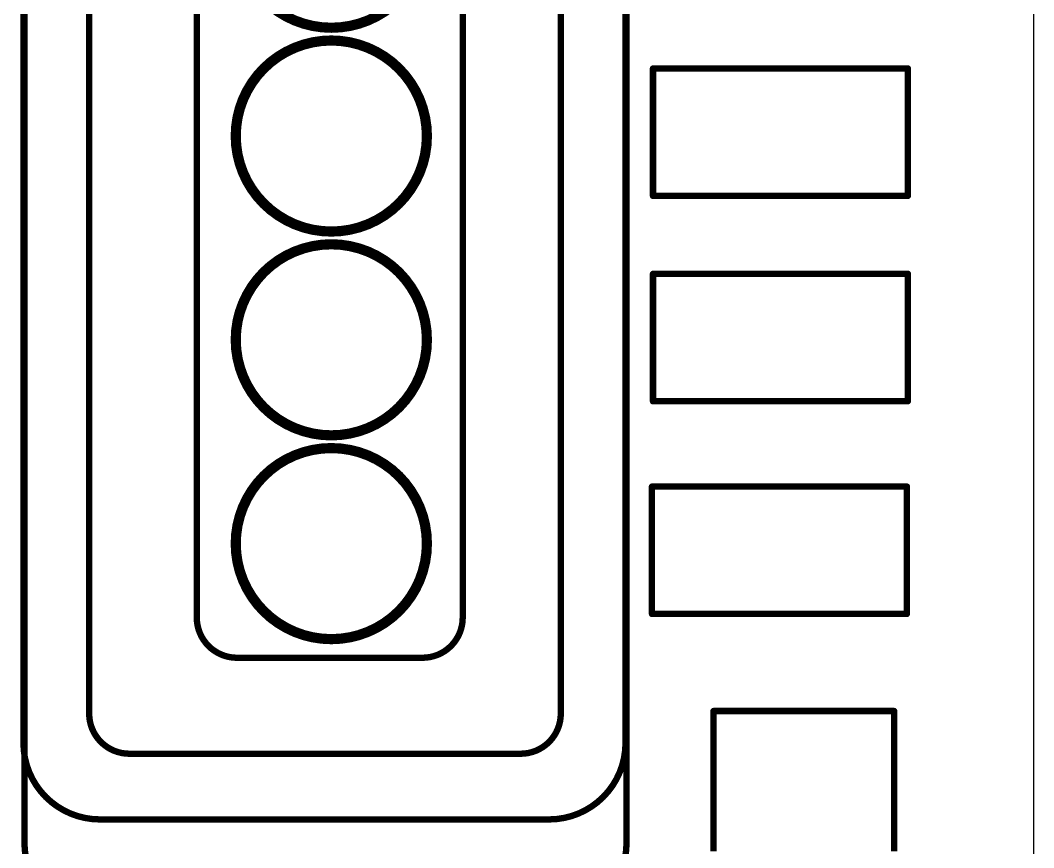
# Model space of a CAD drawing. Extents: x -12 to 55, y -5 to 108.
# Drawn here: x 22.8 to 43, y 15.74 to 32.24 of the extents above; entities that cross this region are included whole.
import ezdxf

# ---------------------------------------------------------------- set-up
doc = ezdxf.new("R2010")
doc.units = 0
for name, color, linetype in [('20', 30, 'CONTINUOUS'), ('21', 253, 'CONTINUOUS'), ('51', 253, 'CONTINUOUS')]:
    doc.layers.add(name, color=color, linetype=linetype)

msp = doc.modelspace()

# ---------------------------------------------------------------- linework, layer by layer
at = {"layer": '20'}
msp.add_line((43, 0), (43, 71), dxfattribs=at)
at = {"layer": '21', "const_width": 0.127}
for points in [[(22.884, 15.842), (22.884, 50.718)], [(34.884, 50.718), (34.884, 15.842)], [(22.864, 17.832), (22.864, 48.808)], [(24.174, 18.418), (24.174, 48.718)], [(33.574, 18.418), (33.574, 48.718)], [(34.864, 17.832), (34.864, 48.808)], [(26.319, 20.332), (26.319, 36.132)], [(31.619, 20.332), (31.619, 36.132)], [(35.4113, 31.2825), (40.4913, 31.2825)], [(35.4113, 31.2825), (35.4113, 28.7425)], [(40.4913, 28.7425), (40.4913, 31.2825)], [(40.4913, 28.7425), (35.4113, 28.7425)], [(35.4113, 27.1875), (40.4913, 27.1875)], [(35.4113, 27.1875), (35.4113, 24.6475)], [(40.4913, 24.6475), (40.4913, 27.1875)], [(40.4913, 24.6475), (35.4113, 24.6475)], [(35.3912, 22.945), (35.3912, 20.405)], [(35.3912, 22.945), (40.4713, 22.945)], [(40.4713, 20.405), (40.4713, 22.945)], [(40.4713, 20.405), (35.3912, 20.405)], [(30.819, 19.532), (27.119, 19.532)], [(40.2175, 18.47), (36.6175, 18.47)], [(36.6175, 18.47), (36.6175, 17.27)], [(40.2175, 18.47), (40.2175, 17.27)], [(24.974, 17.618), (32.774, 17.618)], [(24.388, 16.308), (33.34, 16.308)]]:
    msp.add_lwpolyline(points, dxfattribs=at)
at = {"layer": '21'}
for points, const_width in [([(29, 32.095, 1), (29, 35.905, 1), (29, 32.095)], 0.2032), ([(29, 28.031, 1), (29, 31.841, 1), (29, 28.031)], 0.2032), ([(35.443, 31.2825, 1), (35.3795, 31.2825)], 0.0635), ([(35.4113, 31.3143, 1), (35.4113, 31.2508)], 0.0635), ([(40.523, 31.2825, 1), (40.4595, 31.2825)], 0.0635), ([(40.4913, 31.2508, 1), (40.4913, 31.3143)], 0.0635), ([(35.3795, 28.7425, 1), (35.443, 28.7425)], 0.0635), ([(35.4113, 28.7742, 1), (35.4113, 28.7108)], 0.0635), ([(40.4595, 28.7425, 1), (40.523, 28.7425)], 0.0635), ([(40.4913, 28.7108, 1), (40.4913, 28.7742)], 0.0635), ([(29, 23.967, 1), (29, 27.777, 1), (29, 23.967)], 0.2032), ([(35.443, 27.1875, 1), (35.3795, 27.1875)], 0.0635), ([(35.4113, 27.2192, 1), (35.4113, 27.1558)], 0.0635), ([(40.523, 27.1875, 1), (40.4595, 27.1875)], 0.0635), ([(40.4913, 27.1558, 1), (40.4913, 27.2192)], 0.0635), ([(35.3795, 24.6475, 1), (35.443, 24.6475)], 0.0635), ([(35.4113, 24.6792, 1), (35.4113, 24.6158)], 0.0635), ([(40.4595, 24.6475, 1), (40.523, 24.6475)], 0.0635), ([(40.4913, 24.6158, 1), (40.4913, 24.6792)], 0.0635), ([(29, 19.903, 1), (29, 23.713, 1), (29, 19.903)], 0.2032), ([(35.423, 22.945, 1), (35.3595, 22.945)], 0.0635), ([(35.3912, 22.9767, 1), (35.3912, 22.9133)], 0.0635), ([(40.503, 22.945, 1), (40.4395, 22.945)], 0.0635), ([(40.4713, 22.9133, 1), (40.4713, 22.9767)], 0.0635), ([(35.3912, 20.4367, 1), (35.3912, 20.3733)], 0.0635), ([(35.3595, 20.405, 1), (35.423, 20.405)], 0.0635), ([(40.4395, 20.405, 1), (40.503, 20.405)], 0.0635), ([(40.4713, 20.3733, 1), (40.4713, 20.4367)], 0.0635), ([(26.319, 20.332, 0.4142), (27.119, 19.532)], 0.127), ([(26.3508, 20.332, 1), (26.2873, 20.332)], 0.0635), ([(26.2873, 20.332, 1), (26.3508, 20.332)], 0.0635), ([(30.819, 19.532, 0.4142), (31.619, 20.332)], 0.127), ([(31.6507, 20.332, 1), (31.5873, 20.332)], 0.0635), ([(31.5873, 20.332, 1), (31.6507, 20.332)], 0.0635), ([(27.119, 19.5637, 1), (27.119, 19.5003)], 0.0635), ([(27.119, 19.5003, 1), (27.119, 19.5637)], 0.0635), ([(30.819, 19.5637, 1), (30.819, 19.5003)], 0.0635), ([(30.819, 19.5003, 1), (30.819, 19.5637)], 0.0635), ([(24.174, 18.418, 0.4142), (24.974, 17.618)], 0.127), ([(24.2057, 18.418, 1), (24.1423, 18.418)], 0.0635), ([(24.1423, 18.418, 1), (24.2057, 18.418)], 0.0635), ([(32.774, 17.618, 0.4142), (33.574, 18.418)], 0.127), ([(33.6058, 18.418, 1), (33.5422, 18.418)], 0.0635), ([(33.5422, 18.418, 1), (33.6058, 18.418)], 0.0635), ([(36.6175, 18.5018, 1), (36.6175, 18.4383)], 0.0635), ([(36.6493, 18.47, 1), (36.5857, 18.47)], 0.0635), ([(40.2493, 18.47, 1), (40.1857, 18.47)], 0.0635), ([(40.2175, 18.4383, 1), (40.2175, 18.5018)], 0.0635), ([(22.864, 17.832, 0.4142), (24.388, 16.308)], 0.127), ([(22.8957, 17.832, 1), (22.8323, 17.832)], 0.0635), ([(22.8323, 17.832, 1), (22.8957, 17.832)], 0.0635), ([(33.34, 16.308, 0.4142), (34.864, 17.832)], 0.127), ([(34.8958, 17.832, 1), (34.8323, 17.832)], 0.0635), ([(34.8323, 17.832, 1), (34.8958, 17.832)], 0.0635), ([(24.974, 17.6498, 1), (24.974, 17.5863)], 0.0635), ([(24.974, 17.5863, 1), (24.974, 17.6498)], 0.0635), ([(32.774, 17.6498, 1), (32.774, 17.5863)], 0.0635), ([(32.774, 17.5863, 1), (32.774, 17.6498)], 0.0635), ([(36.5857, 17.27, 1), (36.6493, 17.27)], 0.0635), ([(40.1857, 17.27, 1), (40.2493, 17.27)], 0.0635), ([(24.388, 16.3397, 1), (24.388, 16.2763)], 0.0635), ([(24.388, 16.2763, 1), (24.388, 16.3397)], 0.0635), ([(33.34, 16.3397, 1), (33.34, 16.2763)], 0.0635), ([(33.34, 16.2763, 1), (33.34, 16.3397)], 0.0635), ([(22.884, 15.842, 0.4142), (24.408, 14.318)], 0.127), ([(22.9157, 15.842, 1), (22.8523, 15.842)], 0.0635), ([(22.8523, 15.842, 1), (22.9157, 15.842)], 0.0635), ([(33.36, 14.318, 0.4142), (34.884, 15.842)], 0.127), ([(34.9158, 15.842, 1), (34.8522, 15.842)], 0.0635), ([(34.8522, 15.842, 1), (34.9158, 15.842)], 0.0635)]:
    msp.add_lwpolyline(points, format="xyb", dxfattribs=dict(at, const_width=const_width))
at = {"layer": '51', "const_width": 0.127}
for points in [[(36.6175, 17.27), (36.6175, 15.67)], [(40.2175, 17.27), (40.2175, 15.67)]]:
    msp.add_lwpolyline(points, dxfattribs=at)
at = {"layer": '51', "const_width": 0.0635}
for points in [[(36.6493, 17.27, 1), (36.5857, 17.27)], [(40.2493, 17.27, 1), (40.1857, 17.27)]]:
    msp.add_lwpolyline(points, format="xyb", dxfattribs=at)

doc.saveas('drawing.dxf')
